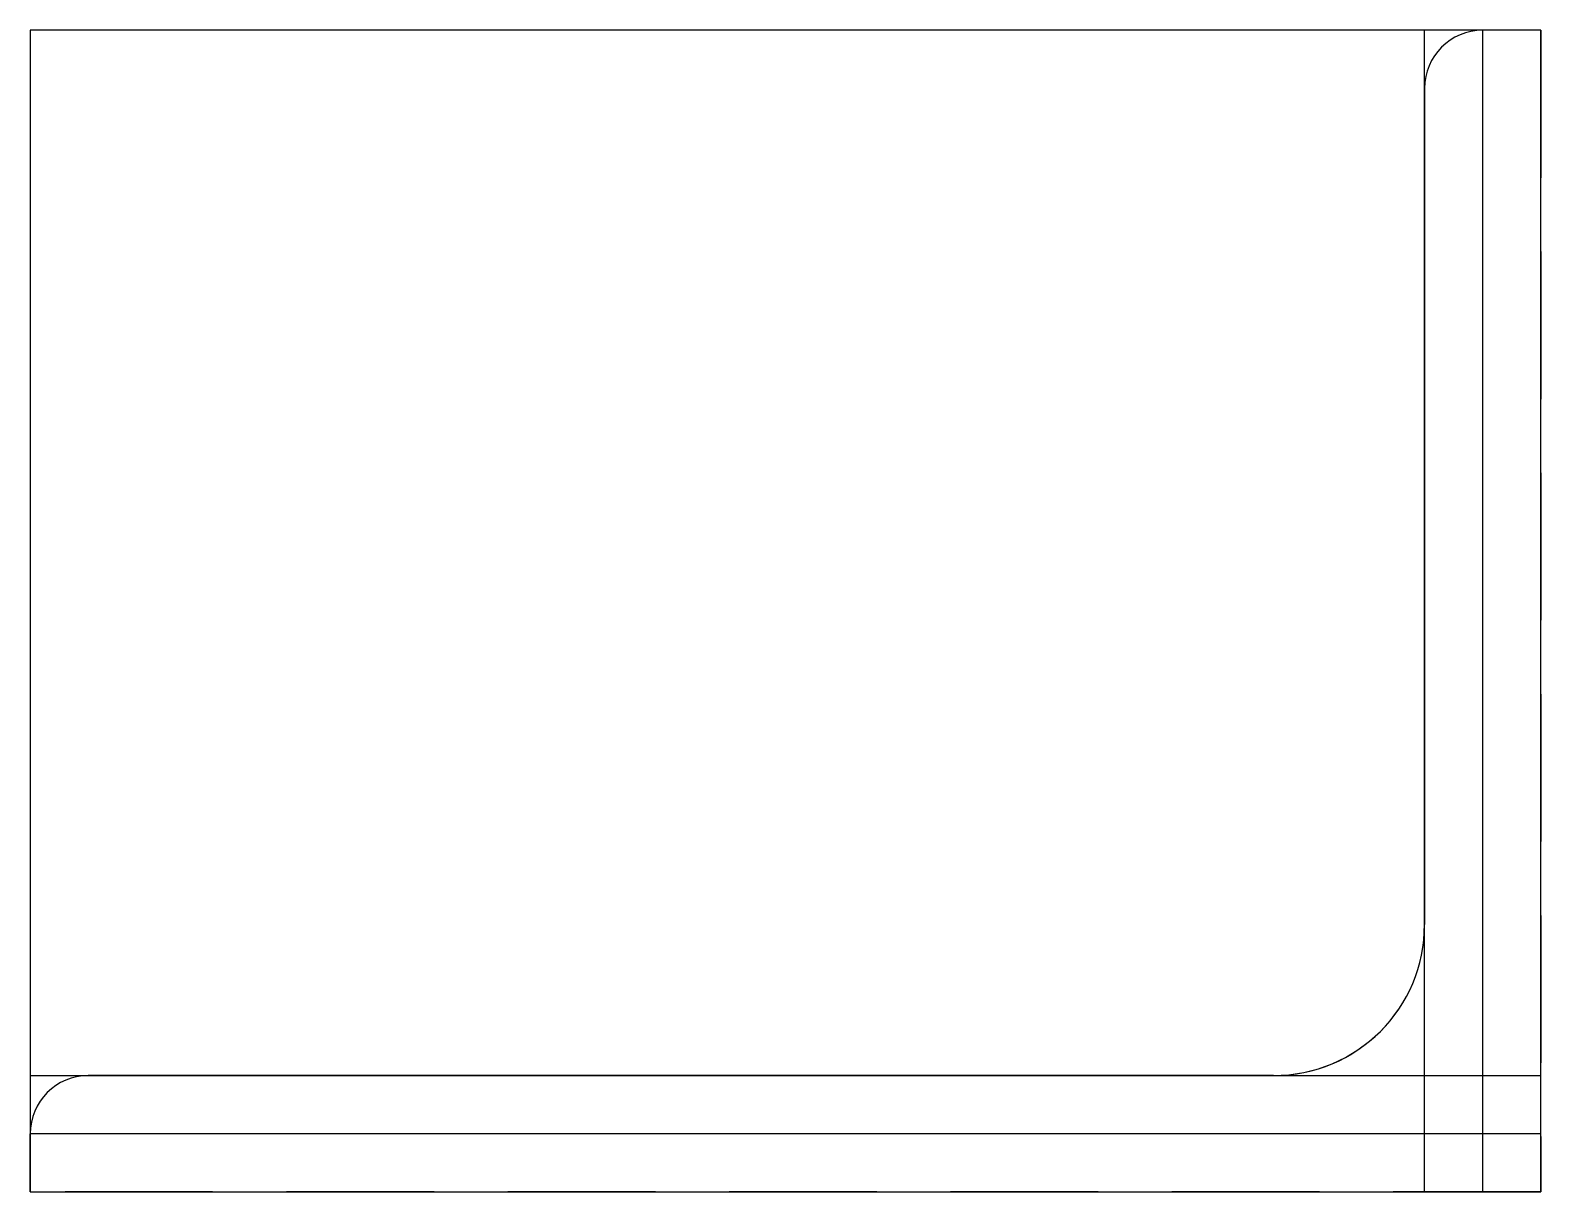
# Model space of a CAD drawing. Extents: x -65 to 0, y 0 to 50.
import ezdxf

# ---------------------------------------------------------------- set-up
doc = ezdxf.new("R2010")
doc.units = 0
doc.linetypes.add('HIDDEN', pattern=[9.525, 6.35, -3.175])
doc.layers.get('0').update_dxf_attribs({"linetype": 'CONTINUOUS'})

msp = doc.modelspace()

# ---------------------------------------------------------------- linework, layer by layer
at = {"linetype": 'CONTINUOUS'}
for p, q in [((0, 50), (-65, 50)), ((-65, 50), (-65, 0)), ((-5, 0), (-5, 50)), ((-2.5, 0), (-2.5, 50)), ((0, 50), (-2.5, 50)), ((0, 0), (0, 50)), ((0, 0), (0, 50)), ((-5, 47.5), (-5, 11.5)), ((-65, 5), (0, 5)), ((-11.5, 5), (-62.5, 5)), ((0, 2.5), (-65, 2.5)), ((-65, 2.5), (-65, 0)), ((-65, 0), (0, 0)), ((-65, 0), (0, 0))]:
    msp.add_line(p, q, dxfattribs=at)
at = {"linetype": 'HIDDEN'}
for p, q in [((0, 50), (-2.5, 50)), ((0, 50), (0, 0)), ((-5, 11.5), (-5, 47.5)), ((-62.5, 5), (-11.5, 5)), ((-65, 0), (-65, 2.5)), ((0, 0), (-65, 0))]:
    msp.add_line(p, q, dxfattribs=at)
at = {"linetype": 'CONTINUOUS'}
for centre, radius, start, end in [((-2.5, 47.5), 2.5, 90, 180), ((-11.5, 11.5), 6.5, 270, 0), ((-62.5, 2.5), 2.5, 90, 180)]:
    msp.add_arc(centre, radius, start, end, dxfattribs=at)
at = {"linetype": 'HIDDEN'}
for centre, radius, start, end in [((-2.5, 47.5), 2.5, 90, 180), ((-11.5, 11.5), 6.5, 270, 0), ((-62.5, 2.5), 2.5, 90, 180)]:
    msp.add_arc(centre, radius, start, end, dxfattribs=at)

doc.saveas('drawing.dxf')
